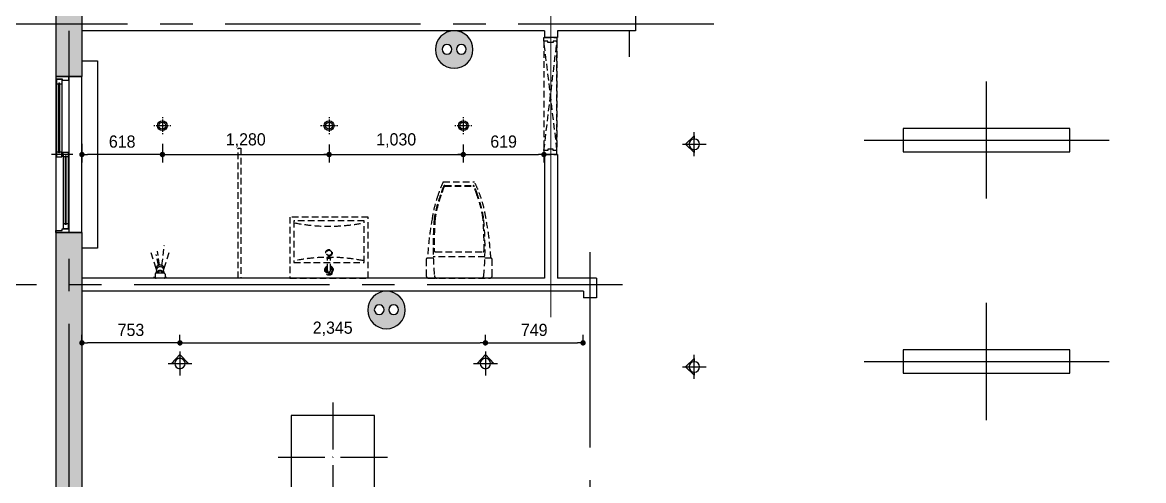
# Model space of a CAD drawing. Header units: millimetres. Extents: x -224448 to 1592092, y -164641 to 319001.
# Drawn here: x 223768 to 232375, y 154597 to 158115 of the extents above; entities that cross this region are included whole.
import ezdxf

# ---------------------------------------------------------------- set-up
doc = ezdxf.new("R2010")
doc.units = ezdxf.units.MM
doc.linetypes.add('CENTER2', pattern=[1.125, 0.75, -0.125, 0.125, -0.125])
doc.linetypes.add('HIDDEN', pattern=[9.525, 6.35, -3.175])
doc.layers.get('Defpoints').update_dxf_attribs({"color": 35})
for name, color, linetype in [('ARREA', 1, 'Continuous'), ('I-CL-LIT', 7, 'Continuous'), ('I-LIGHT', 1, 'Continuous'), ('I_CON', 2, 'Continuous'), ('I_FUR', 6, 'Continuous'), ('I_HAT', 8, 'Continuous'), ('I_WALL', 3, 'Continuous'), ('I_WIN', 5, 'Continuous')]:
    doc.layers.add(name, color=color, linetype=linetype)
doc.layers.add('I_DIM', color=1, linetype='Continuous', lineweight=13)
doc.styles.add('GHS', font='Dotum.ttf')
doc.dimstyles.new('HOON DIM', dxfattribs={"dimscale": 52, "dimtxt": 1.8, "dimasz": 0.8, "dimexe": 1.2, "dimexo": 1.5, "dimgap": 1, "dimtad": 1, "dimdec": 0, "dimzin": 0, "dimdsep": 46, "dimlunit": 6, "dimtxsty": 'GHS', "dimblk": 'DOT', "dimcen": 3, "dimclrd": 6, "dimclre": 6, "dimclrt": 3, "dimadec": 0, "dimazin": 0, "dimtm": 1e-09, "dimtfac": 1, "dimtdec": 0, "dimtix": 1, "dimtmove": 2, "dimatfit": 3, "dimldrblk": 'DOT', "dimfxl": 1, "dimtolj": 1, "dimtzin": 0, "dimarcsym": 0})

# ---------------------------------------------------------------- blocks, each defined once
blk = doc.blocks.new('j 10')
at = {"layer": 'I_FUR', "color": 8, "linetype": 'HIDDEN', "ltscale": 8}
for p, q in [((300474.4, 48441.6), (300574.4, 48441.6)), ((300474.4, 48411.6), (300474.4, 48441.6)), ((300474.4, 48441.6), (300474.4, 48441.6)), ((300474.4, 48411.6), (300474.4, 47571.6)), ((300504.4, 48411.6), (300474.4, 48411.6)), ((300474.4, 47571.6), (300574.4, 48411.6)), ((300574.4, 47581.6), (300474.4, 48411.6)), ((300504.4, 48401.6), (300504.4, 48411.6)), ((300544.4, 48401.6), (300504.4, 48401.6)), ((300574.4, 48411.6), (300544.4, 48411.6)), ((300544.4, 48411.6), (300544.4, 48401.6)), ((300574.4, 48441.6), (300574.4, 48411.6)), ((300574.4, 47571.6), (300574.4, 48411.6)), ((300574.4, 48411.6), (300574.4, 47581.6)), ((300504.4, 47571.6), (300474.4, 47571.6)), ((300474.4, 47571.6), (300474.4, 47541.6)), ((300474.4, 47541.6), (300574.4, 47541.6)), ((300474.4, 47541.6), (300474.4, 47541.6)), ((300544.4, 47581.6), (300504.4, 47581.6)), ((300504.4, 47581.6), (300504.4, 47571.6)), ((300544.4, 47571.6), (300544.4, 47581.6)), ((300574.4, 47571.6), (300544.4, 47571.6)), ((300574.4, 47541.6), (300574.4, 47571.6))]:
    blk.add_line(p, q, dxfattribs=at)
blk = doc.blocks.new('l2')
blk.add_circle((354296.1, 53893.4), 37.5)
at = {"layer": 'I-CL-LIT', "color": 1}
for p, q in [((354239.2, 53893.4), (354230.5, 53893.4)), ((354344.3, 53893.4), (354248, 53893.4)), ((354296.1, 53959), (354296.1, 53950.3)), ((354296.1, 53941.5), (354296.1, 53845.2)), ((354361.8, 53893.4), (354353.1, 53893.4)), ((354296.1, 53836.4), (354296.1, 53827.7))]:
    blk.add_line(p, q, dxfattribs=at)
blk.add_circle((354296.1, 53893.4), 26.3, dxfattribs=at)
blk = doc.blocks.new('콘센트')
at = {"ltscale": 50}
h = blk.add_hatch(color=150, dxfattribs=at)
h.dxf.hatch_style = 1
edge = h.paths.add_edge_path()
edge.add_arc((-34286.2, -6087.5), 100, 0, 360)
edge = h.paths.add_edge_path(flags=16)
edge.add_arc((-34247.6, -6089), 26, 0, 360)
edge = h.paths.add_edge_path(flags=16)
edge.add_arc((-34324.9, -6089), 26, 0, 360)
at = {"color": 150, "ltscale": 50}
for centre, radius in [((-34286.2, -6087.5), 100), ((-34324.9, -6089), 26), ((-34247.6, -6089), 26)]:
    blk.add_circle(centre, radius, dxfattribs=at)
blk = doc.blocks.new('j5253')
at = {"layer": 'I_WIN', "linetype": 'Continuous'}
for p, q in [((201758.4, 138328.1), (202958.4, 138328.1)), ((201788.4, 138328.1), (201758.4, 138328.1)), ((201758.4, 138328.1), (201758.4, 138237.1)), ((201788.4, 138279.1), (201788.4, 138328.1)), ((202340.9, 138283.2), (202340.9, 138323.2)), ((202340.9, 138323.2), (202375.9, 138323.2)), ((202358.4, 138358.8), (202358.4, 138193.8)), ((202358.4, 138323.2), (202925.2, 138323.2)), ((202375.9, 138323.2), (202375.9, 138308.5)), ((202890.2, 138323.2), (202890.2, 138308.5)), ((202925.2, 138283.2), (202925.2, 138323.2)), ((202928.4, 138277.1), (202928.4, 138328)), ((202928.4, 138328), (202958.4, 138328)), ((202958.4, 138228.1), (202958.4, 138328.1)), ((201758.4, 138237.1), (201758.4, 138228.1)), ((201775.9, 138228.1), (201775.9, 138277.1)), ((201775.9, 138277.1), (201788.4, 138277.1)), ((201779.1, 138272.8), (202375.9, 138272.8)), ((201779.1, 138232.8), (201779.1, 138272.8)), ((201779.1, 138272.8), (201817.1, 138272.8)), ((201779.1, 138232.8), (202375.9, 138232.8)), ((201817.1, 138232.8), (201779.1, 138232.8)), ((201788.4, 138277.1), (201788.4, 138279.1)), ((201817.1, 138258.2), (201811.6, 138256.4)), ((201811.6, 138256.4), (201811.6, 138250)), ((201811.6, 138250), (201817.1, 138248.2)), ((201813.7, 138255.2), (201813.7, 138251.2)), ((201813.7, 138255.2), (202346.4, 138255.2)), ((202346.4, 138251.2), (201813.7, 138251.2)), ((201817.1, 138272.8), (201817.1, 138258.2)), ((201817.1, 138259), (201819.9, 138257.6)), ((201817.1, 138247.4), (201819.9, 138248.8)), ((201817.1, 138248.2), (201817.1, 138232.8)), ((201819.9, 138257.6), (201820.4, 138256.6)), ((201819.9, 138248.8), (201820.4, 138249.8)), ((201820.4, 138256.6), (201821, 138255.2)), ((201820.4, 138249.8), (201821, 138251.2)), ((202337.6, 138256.6), (202337.1, 138255.2)), ((202337.6, 138249.8), (202337.1, 138251.2)), ((202338.1, 138257.6), (202337.6, 138256.6)), ((202338.1, 138248.8), (202337.6, 138249.8)), ((202340.9, 138259), (202338.1, 138257.6)), ((202340.9, 138247.4), (202338.1, 138248.8)), ((202375.9, 138283.2), (202340.9, 138283.2)), ((202375.9, 138272.8), (202340.9, 138272.8)), ((202340.9, 138272.8), (202340.9, 138258.2)), ((202340.9, 138258.2), (202346.4, 138256.4)), ((202346.4, 138250), (202340.9, 138248.2)), ((202340.9, 138248.2), (202340.9, 138232.8)), ((202340.9, 138232.8), (202375.9, 138232.8)), ((202346.4, 138256.4), (202346.4, 138250)), ((202346.4, 138255.2), (202346.4, 138251.2)), ((202358.4, 138283.2), (202925.2, 138283.2)), ((202375.9, 138308.5), (202370.4, 138306.8)), ((202370.4, 138306.8), (202370.4, 138300.3)), ((202370.4, 138305.5), (202895.8, 138305.5)), ((202370.4, 138301.5), (202370.4, 138305.5)), ((202895.8, 138301.5), (202370.4, 138301.5)), ((202370.4, 138300.3), (202375.9, 138298.5)), ((202375.9, 138309.3), (202378.7, 138307.9)), ((202375.9, 138297.7), (202378.7, 138299.1)), ((202375.9, 138298.5), (202375.9, 138283.2)), ((202375.9, 138232.8), (202375.9, 138272.8)), ((202378.7, 138307.9), (202379.2, 138307)), ((202378.7, 138299.1), (202379.2, 138300.1)), ((202379.2, 138307), (202379.8, 138305.5)), ((202379.2, 138300.1), (202379.8, 138301.5)), ((202887, 138306.9), (202886.4, 138305.5)), ((202887, 138300.1), (202886.4, 138301.5)), ((202887.5, 138307.9), (202887, 138306.9)), ((202887.5, 138299.1), (202887, 138300.1)), ((202890.2, 138309.3), (202887.5, 138307.9)), ((202890.2, 138297.7), (202887.5, 138299.1)), ((202890.2, 138308.5), (202895.8, 138306.7)), ((202895.8, 138300.3), (202890.2, 138298.5)), ((202890.2, 138298.5), (202890.2, 138283.2)), ((202890.2, 138283.2), (202925.2, 138283.2)), ((202895.8, 138306.7), (202895.8, 138300.3)), ((202895.8, 138305.5), (202895.8, 138301.5)), ((202941, 138277.1), (202928.4, 138277.1)), ((202941, 138228.1), (202941, 138277.1)), ((201758.4, 138228.1), (202958.4, 138228.1)), ((201758.4, 138228.1), (201775.9, 138228.1)), ((202958.4, 138228.1), (202941, 138228.1))]:
    blk.add_line(p, q, dxfattribs=at)
blk = doc.blocks.new('j51')
at = {"layer": 'I-LIGHT'}
for p, q in [((93551.1, 140906.4), (93551.1, 140546.4)), ((93131.1, 140486.4), (93491.1, 140486.4)), ((93551.1, 140486.4), (93550.1, 140486.4)), ((93551.1, 140487.4), (93551.1, 140485.4)), ((93551.1, 140486.4), (93552.1, 140486.4)), ((93611.1, 140486.4), (93971.1, 140486.4)), ((93551.1, 140426.4), (93551.1, 140066.4))]:
    blk.add_line(p, q, dxfattribs=at)
at = {"layer": 'I-LIGHT', "linetype": 'Continuous'}
blk.add_lwpolyline([(93871.1, 140806.4), (93231.1, 140806.4), (93231.1, 140166.4), (93871.1, 140166.4)], close=True, dxfattribs=at)
blk = doc.blocks.new('_Dot')
at = {"color": 0, "linetype": 'ByBlock', "lineweight": -2}
blk.add_line((-0.5, 0), (-1, 0), dxfattribs=at)
at = {"color": 0, "linetype": 'ByBlock', "const_width": 0.5}
blk.add_lwpolyline([(-0.25, 0, 1), (0.25, 0, 1)], format="xyb", close=True, dxfattribs=at)
blk = doc.blocks.new('*D662')
at = {"color": 6, "lineweight": -2, "transparency": 16777216}
for p, q in [((224842.4, 157178.4), (224842.4, 157038.1)), ((226122.4, 157178.4), (226122.4, 157038.1)), ((224884, 157100.5), (226080.8, 157100.5))]:
    blk.add_line(p, q, dxfattribs=at)
at = {"layer": 'Defpoints', "color": 0, "transparency": 16777216}
for p in [(224842.4, 157256.4), (226122.4, 157256.4), (226122.4, 157100.5)]:
    blk.add_point(p, dxfattribs=at)
at = {"color": 6, "lineweight": -2, "transparency": 16777216, "xscale": 41.6, "yscale": 41.6, "zscale": 41.6, "rotation": 180}
blk.add_blockref('_Dot', (224842.4, 157100.5), dxfattribs=at)
at = {"color": 6, "lineweight": -2, "transparency": 16777216, "xscale": 41.6, "yscale": 41.6, "zscale": 41.6}
blk.add_blockref('_Dot', (226122.4, 157100.5), dxfattribs=at)
at = {"color": 3, "transparency": 16777216, "insert": (225482.4, 157208.4), "char_height": 93.6, "attachment_point": 5, "style": 'GHS'}
blk.add_mtext('\\A1;1,280', dxfattribs=at)
blk = doc.blocks.new('*D663')
at = {"color": 6, "lineweight": -2, "transparency": 16777216}
for p, q in [((226122.4, 157178.4), (226122.4, 157038.1)), ((227152.4, 157178.4), (227152.4, 157038.1)), ((226164, 157100.5), (227110.8, 157100.5))]:
    blk.add_line(p, q, dxfattribs=at)
at = {"layer": 'Defpoints', "color": 0, "transparency": 16777216}
for p in [(226122.4, 157256.4), (227152.4, 157256.4), (227152.4, 157100.5)]:
    blk.add_point(p, dxfattribs=at)
at = {"color": 6, "lineweight": -2, "transparency": 16777216, "xscale": 41.6, "yscale": 41.6, "zscale": 41.6, "rotation": 180}
blk.add_blockref('_Dot', (226122.4, 157100.5), dxfattribs=at)
at = {"color": 6, "lineweight": -2, "transparency": 16777216, "xscale": 41.6, "yscale": 41.6, "zscale": 41.6}
blk.add_blockref('_Dot', (227152.4, 157100.5), dxfattribs=at)
at = {"color": 3, "transparency": 16777216, "insert": (226637.4, 157208.4), "char_height": 93.6, "attachment_point": 5, "style": 'GHS'}
blk.add_mtext('\\A1;1,030', dxfattribs=at)
blk = doc.blocks.new('*D664')
at = {"color": 6, "lineweight": -2, "transparency": 16777216}
for p, q in [((224224.9, 157182.8), (224224.9, 157038.1)), ((224842.4, 157182.8), (224842.4, 157038.1)), ((224800.8, 157100.5), (224266.5, 157100.5))]:
    blk.add_line(p, q, dxfattribs=at)
at = {"layer": 'Defpoints', "color": 0, "transparency": 16777216}
for p in [(224224.9, 157260.8), (224842.4, 157260.8), (224224.9, 157100.5)]:
    blk.add_point(p, dxfattribs=at)
at = {"color": 6, "lineweight": -2, "transparency": 16777216, "xscale": 41.6, "yscale": 41.6, "zscale": 41.6, "rotation": 180}
blk.add_blockref('_Dot', (224224.9, 157100.5), dxfattribs=at)
at = {"color": 6, "lineweight": -2, "transparency": 16777216, "xscale": 41.6, "yscale": 41.6, "zscale": 41.6}
blk.add_blockref('_Dot', (224842.4, 157100.5), dxfattribs=at)
at = {"color": 3, "transparency": 16777216, "insert": (224533.7, 157199.4), "char_height": 93.6, "attachment_point": 5, "style": 'GHS'}
blk.add_mtext('\\A1;618', dxfattribs=at)
blk = doc.blocks.new('*D665')
at = {"color": 6, "lineweight": -2, "transparency": 16777216}
for p, q in [((227152.4, 157178.4), (227152.4, 157038.1)), ((227771.7, 157178.4), (227771.7, 157038.1)), ((227194, 157100.5), (227730.1, 157100.5))]:
    blk.add_line(p, q, dxfattribs=at)
at = {"layer": 'Defpoints', "color": 0, "transparency": 16777216}
for p in [(227152.4, 157256.4), (227771.7, 157256.4), (227771.7, 157100.5)]:
    blk.add_point(p, dxfattribs=at)
at = {"color": 6, "lineweight": -2, "transparency": 16777216, "xscale": 41.6, "yscale": 41.6, "zscale": 41.6, "rotation": 180}
blk.add_blockref('_Dot', (227152.4, 157100.5), dxfattribs=at)
at = {"color": 6, "lineweight": -2, "transparency": 16777216, "xscale": 41.6, "yscale": 41.6, "zscale": 41.6}
blk.add_blockref('_Dot', (227771.7, 157100.5), dxfattribs=at)
at = {"color": 3, "transparency": 16777216, "insert": (227462.1, 157199.4), "char_height": 93.6, "attachment_point": 5, "style": 'GHS'}
blk.add_mtext('\\A1;619', dxfattribs=at)
blk = doc.blocks.new('*D666')
at = {"color": 6, "lineweight": -2, "transparency": 16777216}
for p, q in [((224977.4, 155639.2), (224977.4, 155716.7)), ((227322.4, 155634.8), (227322.4, 155716.7)), ((225019, 155654.3), (227280.8, 155654.3))]:
    blk.add_line(p, q, dxfattribs=at)
at = {"layer": 'Defpoints', "color": 0, "transparency": 16777216}
for p in [(227322.4, 155654.3), (224977.4, 155561.2), (227322.4, 155556.8)]:
    blk.add_point(p, dxfattribs=at)
at = {"color": 6, "lineweight": -2, "transparency": 16777216, "xscale": 41.6, "yscale": 41.6, "zscale": 41.6, "rotation": 180}
blk.add_blockref('_Dot', (224977.4, 155654.3), dxfattribs=at)
at = {"color": 6, "lineweight": -2, "transparency": 16777216, "xscale": 41.6, "yscale": 41.6, "zscale": 41.6}
blk.add_blockref('_Dot', (227322.4, 155654.3), dxfattribs=at)
at = {"color": 3, "transparency": 16777216, "insert": (226149.9, 155762.2), "char_height": 93.6, "attachment_point": 5, "style": 'GHS'}
blk.add_mtext('\\A1;2,345', dxfattribs=at)
blk = doc.blocks.new('*D667')
at = {"color": 6, "lineweight": -2, "transparency": 16777216}
for p, q in [((227322.4, 155634.8), (227322.4, 155716.7)), ((228071.7, 155634.8), (228071.7, 155716.7)), ((227364, 155654.3), (228030.1, 155654.3))]:
    blk.add_line(p, q, dxfattribs=at)
at = {"layer": 'Defpoints', "color": 0, "transparency": 16777216}
for p in [(228071.7, 155654.3), (227322.4, 155556.8), (228071.7, 155556.8)]:
    blk.add_point(p, dxfattribs=at)
at = {"color": 6, "lineweight": -2, "transparency": 16777216, "xscale": 41.6, "yscale": 41.6, "zscale": 41.6, "rotation": 180}
blk.add_blockref('_Dot', (227322.4, 155654.3), dxfattribs=at)
at = {"color": 6, "lineweight": -2, "transparency": 16777216, "xscale": 41.6, "yscale": 41.6, "zscale": 41.6}
blk.add_blockref('_Dot', (228071.7, 155654.3), dxfattribs=at)
at = {"color": 3, "transparency": 16777216, "insert": (227697, 155753.1), "char_height": 93.6, "attachment_point": 5, "style": 'GHS'}
blk.add_mtext('\\A1;749', dxfattribs=at)
blk = doc.blocks.new('*D668')
at = {"color": 6, "lineweight": -2, "transparency": 16777216}
for p, q in [((224224.9, 155634.8), (224224.9, 155716.7)), ((224977.4, 155634.8), (224977.4, 155716.7)), ((224935.8, 155654.3), (224266.5, 155654.3))]:
    blk.add_line(p, q, dxfattribs=at)
at = {"layer": 'Defpoints', "color": 0, "transparency": 16777216}
for p in [(224224.9, 155654.3), (224224.9, 155556.8), (224977.4, 155556.8)]:
    blk.add_point(p, dxfattribs=at)
at = {"color": 6, "lineweight": -2, "transparency": 16777216, "xscale": 41.6, "yscale": 41.6, "zscale": 41.6, "rotation": 180}
blk.add_blockref('_Dot', (224224.9, 155654.3), dxfattribs=at)
at = {"color": 6, "lineweight": -2, "transparency": 16777216, "xscale": 41.6, "yscale": 41.6, "zscale": 41.6}
blk.add_blockref('_Dot', (224977.4, 155654.3), dxfattribs=at)
at = {"color": 3, "transparency": 16777216, "insert": (224601.1, 155753.1), "char_height": 93.6, "attachment_point": 5, "style": 'GHS'}
blk.add_mtext('\\A1;753', dxfattribs=at)
blk = doc.blocks.new('SP01')
at = {"layer": 'I-LIGHT'}
blk.add_hatch(color=1, dxfattribs=at).paths.add_polyline_path([(2182615.6, -1632809.5), (2182550.9, -1632878.3), (2182575.6, -1632878.3, -1), (2182655.6, -1632878.3), (2182680.2, -1632878.3)])
at = {"layer": 'I-LIGHT', "color": 1}
for p, q in [((2182615.6, -1632809.5), (2182550.9, -1632878.3)), ((2182615.6, -1632786.8), (2182615.6, -1632969.8)), ((2182615.6, -1632809.5), (2182680.2, -1632878.3)), ((2182707.1, -1632878.3), (2182524.1, -1632878.3)), ((2182550.9, -1632878.3), (2182575.6, -1632878.3)), ((2182655.6, -1632878.3), (2182680.2, -1632878.3))]:
    blk.add_line(p, q, dxfattribs=at)
at = {"layer": 'I-LIGHT', "color": 4}
blk.add_circle((2182615.6, -1632878.3), 40, dxfattribs=at)

msp = doc.modelspace()

# ---------------------------------------------------------------- hatches: boundary and pattern name
at = {"layer": 'I_HAT', "true_color": 0x000000}
h = msp.add_hatch(color=18, dxfattribs=at)
h.dxf.hatch_style = 1
h.paths.add_polyline_path([(224624.894, 164100.492), (224124.894, 164100.492), (224124.894, 164000.492), (224624.894, 164000.492)])
h.paths.add_polyline_path([(224124.894, 164100.492), (224024.894, 164100.492), (224024.894, 164000.492), (224124.894, 164000.492)])
h.paths.add_polyline_path([(224124.894, 164200.492), (224024.894, 164200.492), (224024.894, 164100.492), (224124.894, 164100.492)])
h.paths.add_polyline_path([(224624.894, 164200.492), (224124.894, 164200.492), (224124.894, 164100.492), (224624.894, 164100.492), (224624.894, 164109.5)])
h.paths.add_polyline_path([(224224.894, 164000.492), (224124.894, 164000.492), (224124.894, 163658.858), (224224.894, 163658.858)])
h.paths.add_polyline_path([(224124.894, 164000.492), (224024.894, 164000.492), (224024.894, 163300.492), (224124.894, 163300.492)])
h.paths.add_polyline_path([(224224.894, 163658.858), (224124.894, 163658.858), (224124.894, 163300.492), (224224.894, 163300.492)])
h.paths.add_polyline_path([(224224.894, 163300.492), (224124.894, 163300.492), (224124.894, 162300.492), (224224.894, 162300.492)])
h.paths.add_polyline_path([(224124.894, 163300.492), (224024.894, 163300.492), (224024.894, 162300.492), (224124.894, 162300.492)])
h.paths.add_polyline_path([(224124.894, 162300.492), (224024.894, 162300.492), (224024.894, 161010.492), (224115.894, 161010.492), (224124.894, 161010.492)])
h.paths.add_polyline_path([(224224.894, 162250.492), (224224.894, 162300.492), (224124.894, 162300.492), (224124.894, 161010.492), (224124.974, 161010.492), (224224.894, 161010.492)])
h.paths.add_polyline_path([(224124.894, 158650.492), (224115.815, 158650.492), (224024.894, 158650.492), (224024.894, 158100.492), (224124.894, 158100.492)])
h.paths.add_polyline_path([(224224.894, 158650.492), (224124.894, 158650.492), (224124.894, 158100.492), (224224.894, 158100.492)])
h.paths.add_polyline_path([(224224.894, 158050.492), (224224.894, 158100.492), (224124.894, 158100.492), (224124.894, 157700.492), (224224.894, 157700.492)])
h.paths.add_polyline_path([(224124.894, 158100.492), (224024.894, 158100.492), (224024.894, 157700.492), (224033.842, 157700.492), (224124.894, 157700.492)])
h.paths.add_polyline_path([(224224.894, 156500.492), (224124.894, 156500.492), (224124.894, 156100.492), (224224.894, 156100.492)])
h.paths.add_polyline_path([(224124.894, 156500.492), (224024.894, 156500.492), (224024.894, 156100.492), (224124.894, 156100.492)])
h.paths.add_polyline_path([(224224.894, 156050.492), (224224.894, 156100.492), (224124.894, 156100.492), (224124.894, 152800.492), (224624.894, 152800.492), (224624.894, 152900.492), (224274.894, 152900.492), (224224.894, 152900.492)])
h.paths.add_polyline_path([(224124.894, 156100.492), (224024.894, 156100.492), (224024.894, 152800.492), (224124.894, 152800.492)])
h.paths.add_polyline_path([(224124.894, 152800.492), (224024.894, 152800.492), (224024.894, 152700.492), (224124.894, 152700.492)])
h.paths.add_polyline_path([(224624.894, 152791.492), (224624.894, 152800.492), (224124.894, 152800.492), (224124.894, 152700.492), (224624.894, 152700.492)])
h.paths.add_polyline_path([(234024.894, 152800.492), (233474.894, 152800.492), (233474.894, 152700.492), (234024.894, 152700.492)])
h.paths.add_polyline_path([(234024.894, 153250.492), (233974.894, 153250.492), (233974.894, 152900.492), (233474.894, 152900.492), (233474.894, 152800.492), (234024.894, 152800.492)])
h.paths.add_polyline_path([(234299.894, 152791.412), (234299.894, 152800.492), (234024.894, 152800.492), (234024.894, 152700.492), (234299.894, 152700.492)])
h.paths.add_polyline_path([(234299.894, 152900.492), (234074.894, 152900.492), (234074.894, 153250.492), (234024.894, 153250.492), (234024.894, 152800.492), (234299.894, 152800.492)])
h.paths.add_polyline_path([(236624.894, 152800.492), (236299.894, 152800.492), (236299.894, 152791.412), (236299.894, 152700.492), (236624.894, 152700.492)])
h.paths.add_polyline_path([(236724.894, 152800.492), (236624.894, 152800.492), (236624.894, 152700.492), (236724.894, 152700.492)])
h.paths.add_polyline_path([(236724.894, 160350.492), (236624.894, 160350.492), (236624.894, 159500.492), (236724.894, 159500.492)])
h.paths.add_polyline_path([(236624.894, 160350.492), (236524.894, 160350.492), (236524.894, 159550.492), (236524.894, 159500.492), (236624.894, 159500.492)])
h.paths.add_polyline_path([(236724.894, 159500.492), (236624.894, 159500.492), (236624.894, 152800.492), (236724.894, 152800.492)])
h.paths.add_polyline_path([(236624.894, 159500.492), (236524.894, 159500.492), (236524.894, 152900.492), (236299.894, 152900.492), (236299.894, 152800.492), (236624.894, 152800.492)])
h.paths.add_polyline_path([(236724.894, 162300.492), (236624.894, 162300.492), (236624.894, 161550.492), (236633.921, 161550.492), (236724.894, 161550.492)])
h.paths.add_polyline_path([(236624.894, 162300.492), (236524.894, 162300.492), (236524.894, 161550.492), (236624.894, 161550.492)])
h.paths.add_polyline_path([(236724.894, 163300.492), (236624.894, 163300.492), (236624.894, 162300.492), (236724.894, 162300.492)])
h.paths.add_polyline_path([(236624.894, 163300.492), (236524.894, 163300.492), (236524.894, 162350.492), (236524.894, 162300.492), (236624.894, 162300.492)])
h.paths.add_polyline_path([(236724.894, 164200.492), (236624.894, 164200.492), (236624.894, 164100.492), (236724.894, 164100.492)])
h.paths.add_polyline_path([(236624.894, 164200.492), (236124.894, 164200.492), (236124.894, 164100.492), (236624.894, 164100.492)])
h.paths.add_polyline_path([(236624.894, 164100.492), (236124.894, 164100.492), (236124.894, 164000.492), (236524.894, 164000.492), (236524.894, 163300.492), (236624.894, 163300.492)])
h.paths.add_polyline_path([(236724.894, 164000.492), (236724.894, 164100.492), (236624.894, 164100.492), (236624.894, 163300.492), (236724.894, 163300.492)])
h.paths.add_polyline_path([(236579.229, 153156.089), (236579.229, 154124.405), (236094.555, 154124.405), (236094.555, 153156.089)], flags=9)

# ---------------------------------------------------------------- linework, layer by layer
at = {"color": 2}
msp.add_line((225153.464, 157100.492), (227664.645, 157100.492), dxfattribs=at)
at = {"layer": 'ARREA', "color": 1, "linetype": 'CENTER2', "ltscale": 2000}
for p, q in [((224124.894, 164800.492), (224124.894, 152100.492)), ((228424.894, 164800.492), (228424.894, 157850.492)), ((229074.894, 158100.492), (223424.894, 158100.492)), ((228124.894, 156350.492), (228124.894, 152100.492)), ((228374.894, 156100.492), (223424.894, 156100.492))]:
    msp.add_line(p, q, dxfattribs=at)
at = {"layer": 'I-LIGHT', "color": 6, "ltscale": 50}
msp.add_lwpolyline([(224224.894, 157820.492), (224344.894, 157820.492), (224344.894, 156380.492), (224224.894, 156380.492)], dxfattribs=at)
at = {"layer": 'I_CON', "color": 2}
for p, q in [((224024.894, 164000.492), (224024.894, 157700.492)), ((224224.894, 162250.492), (224224.894, 158050.492)), ((224224.894, 158050.492), (224224.894, 157700.492)), ((224024.894, 156500.492), (224024.894, 152700.492)), ((224224.894, 156500.492), (224224.894, 156050.492)), ((224224.894, 156050.492), (224224.894, 152900.492))]:
    msp.add_line(p, q, dxfattribs=at)
for points in [[(224024.894, 157700.492), (224224.894, 157700.492)], [(224224.894, 156500.492), (224024.894, 156500.492)]]:
    msp.add_lwpolyline(points, dxfattribs=at)
at = {"layer": 'I_DIM', "ltscale": 5}
msp.add_line((227824.894, 155850.492), (227824.894, 158350.492), dxfattribs=at)
at = {"layer": 'I_FUR', "color": 6, "linetype": 'Continuous'}
for p, q in [((231170, 156761.583), (231170, 157661.583)), ((230230, 157211.583), (232110, 157211.583)), ((231170, 155061.583), (231170, 155961.583)), ((230230, 155511.583), (232110, 155511.583))]:
    msp.add_line(p, q, dxfattribs=at)
at = {"layer": 'I_FUR', "color": 8, "linetype": 'HIDDEN', "ltscale": 8}
for p, q in [((226997.278, 156889.609), (227238.044, 156889.609)), ((227010.311, 156862.209), (227228.096, 156862.008)), ((227010.35, 156857.209), (227228.134, 156857.008)), ((225821.271, 156620.492), (225821.271, 156150.492)), ((226421.271, 156620.492), (225821.271, 156620.492)), ((225851.271, 156590.492), (225851.271, 156270.492)), ((226391.271, 156590.492), (225851.271, 156590.492)), ((226391.271, 156270.492), (226391.271, 156590.492)), ((226421.271, 156150.492), (226421.271, 156620.492)), ((224839.093, 156248.665), (224857.385, 156405.293)), ((224794.812, 156224.503), (224749.553, 156362.424)), ((224812.98, 156249.285), (224793.81, 156333.69)), ((224819.4, 156250.705), (224804.365, 156357.245)), ((224855.804, 156226.777), (224898.019, 156357.447)), ((226135.771, 156310.992), (226106.771, 156310.992)), ((226106.771, 156305.992), (226106.771, 156310.992)), ((226135.771, 156305.992), (226106.771, 156305.992)), ((226107.771, 156300.992), (226107.771, 156305.992)), ((226134.771, 156300.992), (226134.771, 156305.992)), ((226135.771, 156305.992), (226135.771, 156310.992)), ((226922.074, 156304.747), (226877.66, 156304.681)), ((227318.219, 156315.434), (226921.697, 156315.538)), ((226939.109, 156352.201), (227301.518, 156352.733)), ((227364.428, 156304.711), (227318.203, 156304.643)), ((224802.03, 156193.682), (224794.812, 156224.503)), ((224848.214, 156193.682), (224855.432, 156224.503)), ((225851.271, 156270.492), (226391.271, 156270.492)), ((226134.771, 156300.992), (226107.771, 156300.992)), ((226108.771, 156210.492), (226108.771, 156300.992)), ((226133.771, 156210.492), (226133.771, 156300.992)), ((226867.675, 156294.667), (226867.857, 156170.462)), ((227374.625, 156170.521), (227374.443, 156294.725)), ((224774.894, 156155.492), (224774.894, 156150.492)), ((224787.706, 156155.492), (224774.894, 156155.492)), ((224874.894, 156150.492), (224774.894, 156150.492)), ((224787.122, 156181.529), (224787.122, 156158.492)), ((224795.122, 156189.529), (224795.122, 156198.492)), ((224825.122, 156189.529), (224795.122, 156189.529)), ((224855.122, 156150.492), (224795.122, 156150.492)), ((224800.435, 156200.492), (224797.122, 156200.492)), ((224811.338, 156198.188), (224811.338, 156189.529)), ((224855.122, 156189.529), (224825.122, 156189.529)), ((224838.906, 156198.188), (224838.906, 156189.529)), ((224853.122, 156200.492), (224849.809, 156200.492)), ((224855.122, 156189.529), (224855.122, 156198.492)), ((224874.894, 156155.492), (224862.538, 156155.492)), ((224863.122, 156181.529), (224863.122, 156158.492)), ((224874.894, 156155.492), (224874.894, 156150.492)), ((225821.271, 156150.492), (226421.271, 156150.492)), ((226887.887, 156150.492), (227354.654, 156150.492))]:
    msp.add_line(p, q, dxfattribs=at)
at = {"layer": 'I_FUR', "color": 6, "linetype": 'Continuous'}
for points in [[(230530, 157301.583), (230530, 157121.583), (231810, 157121.583), (231810, 157301.583)], [(230530, 155601.583), (230530, 155421.583), (231810, 155421.583), (231810, 155601.583)]]:
    msp.add_lwpolyline(points, close=True, dxfattribs=at)
at = {"layer": 'I_FUR', "color": 8, "linetype": 'HIDDEN', "ltscale": 8}
msp.add_lwpolyline([(225444.894, 156150.492), (225424.894, 156150.492), (225424.894, 157150.492), (225444.894, 157150.492)], close=True, dxfattribs=at)
for radius in [25, 20]:
    msp.add_circle((226121.271, 156345.492), radius, dxfattribs=at)
for centre, radius, start, end in [((227554.847, 156618.213), 620.112, 154.0455193, 163.4051993), ((227554.847, 156618.213), 602.612, 156.7429463, 163.4051993), ((227554.847, 156618.213), 597.612, 156.7429463, 163.4051993), ((227010.389, 156852.21), 10, 90.4447726, 156.7429463), ((227010.389, 156852.21), 5, 90.4447726, 156.7429463), ((227228.173, 156852.008), 10, 23.5697569, 90.4447726), ((227228.173, 156852.008), 5, 23.5697569, 90.4447726), ((226714.529, 156621.138), 568.144, 17.2161496, 24.1971725), ((226714.532, 156621.138), 573.141, 17.2122936, 24.1918358), ((226406.718, 156473.084), 929.836, 8.6922206, 26.6125402), ((227833.551, 156475.18), 929.836, 159.8612415, 171.4760545), ((227834.706, 156466.31), 916.565, 159.2782179, 170.9115165), ((227834.273, 156475.176), 908.059, 159.7889864, 171.4446139), ((226405.995, 156473.079), 908.059, 8.7236612, 20.3792887), ((226405.995, 156473.079), 913.059, 8.7236612, 20.3792887), ((226121.271, 157912.352), 1362.388, 258.8909858, 281.1090142), ((229402.653, 156163.495), 2528.937, 169.7615213, 176.7996026), ((229399.252, 156396.768), 2478.886, 175.0400574, 185.2847731), ((229397.426, 156414.427), 2468.886, 175.4504061, 181.2170364), ((224843.028, 156407.739), 2468.886, 358.9512387, 4.7178691), ((224832.871, 156382.039), 2486.537, 355.0464382, 5.2983839), ((224826.836, 156144.846), 2542.622, 3.6047998, 10.6239093), ((226121.271, 154948.631), 1362.388, 78.8909858, 101.1090142), ((226877.675, 156294.681), 10, 90.0841376, 180.0841376), ((226939.094, 156362.201), 10, 181.2170364, 270.0841376), ((227301.503, 156362.733), 10, 270.0841376, 358.9512387), ((227364.443, 156294.711), 10, 0.0841376, 90.0841376), ((224811.366, 156228.38), 17.002, 150.719481, 180), ((224811.366, 156228.38), 17.002, 180, 193.1813826), ((224817.981, 156224.671), 24.586, 126.4535897, 150.719481), ((224821.06, 156214.866), 23.665, 160.6192398, 183.9574558), ((224825.737, 156209.197), 30.198, 91.167555, 153.3992603), ((224822.3, 156218.824), 31.855, 107.0132198, 126.4535897), ((224825.122, 156209.602), 41.499, 90, 107.0132198), ((224825.122, 156209.602), 41.499, 72.9867802, 90), ((224824.507, 156209.197), 30.198, 26.6007397, 88.832445), ((224827.944, 156218.824), 31.855, 53.5464103, 72.9867802), ((224832.263, 156224.671), 24.586, 29.280519, 53.5464103), ((224829.184, 156214.866), 23.665, 356.0425442, 19.3807602), ((224838.878, 156228.38), 17.002, 0, 29.280519), ((224838.878, 156228.38), 17.002, 346.8186174, 0), ((226121.271, 156210.492), 35, 110.9248076, 69.0751428), ((226121.271, 156210.492), 30, 114.6242935, 65.3756568), ((226121.271, 156210.492), 25, 119.9999752, 59.9999752), ((226121.271, 156210.492), 18, 133.9829383, 46.0170121), ((224795.122, 156181.529), 8, 90, 180), ((224795.122, 156158.492), 8, 180, 270), ((224797.122, 156198.492), 2, 90, 180), ((224825.737, 156209.197), 30.198, 165.0094306, 165.403209), ((224813.747, 156193.682), 11.717, 149.6210141, 180), ((224813.747, 156193.682), 11.717, 180, 200.7601542), ((224819.208, 156190.481), 18.047, 125.2451638, 149.6210141), ((224822.783, 156185.421), 24.242, 106.3139503, 125.2451638), ((224814.456, 156198.188), 3.118, 137.8340683, 180), ((224819.506, 156193.614), 9.931, 114.5774671, 137.8340683), ((224822.89, 156186.215), 18.068, 100.7272598, 114.5774671), ((224825.122, 156177.431), 32.568, 90, 106.3139503), ((224825.122, 156174.432), 30.06, 90, 100.7272598), ((224825.122, 156177.431), 32.568, 73.6860497, 90), ((224825.122, 156174.432), 30.06, 79.2727402, 90), ((224827.354, 156186.215), 18.068, 65.4225329, 79.2727402), ((224827.461, 156185.421), 24.242, 54.7548362, 73.6860497), ((224830.738, 156193.614), 9.931, 42.1659317, 65.4225329), ((224835.788, 156198.188), 3.118, 0, 42.1659317), ((224831.036, 156190.481), 18.047, 30.3789859, 54.7548362), ((224836.497, 156193.682), 11.717, 0, 30.3789859), ((224836.497, 156193.682), 11.717, 339.2398458, 0), ((224853.122, 156198.492), 2, 0, 90), ((224824.507, 156209.197), 30.198, 14.596791, 14.9905694), ((224855.122, 156181.529), 8, 0, 90), ((224855.122, 156158.492), 8, 270, 0), ((226121.271, 156210.492), 12.5, 179.9999752, 359.9999752), ((226887.857, 156170.492), 20, 180.0841376, 270.0841376), ((226950.801, 156170.462), 20, 180.0841376, 270.0841376), ((227290.349, 156170.341), 20, 270.0841376, 0.0841376), ((227354.625, 156170.492), 20, 270.0841376, 0.0841376)]:
    msp.add_arc(centre, radius, start, end, dxfattribs=at)
at = {"layer": 'I_WALL'}
for p, q in [((228474.894, 158200.492), (228474.894, 158050.492)), ((227774.894, 158050.492), (224224.894, 158050.492)), ((227774.894, 158050.492), (227774.894, 158000.492)), ((228474.894, 158050.492), (227874.894, 158050.492)), ((227874.894, 158050.492), (227874.894, 158000.492)), ((227874.894, 158000.492), (227774.894, 158000.492)), ((227874.894, 157100.492), (227774.894, 157100.492)), ((227774.894, 157100.492), (227774.894, 156150.492)), ((227874.894, 157100.492), (227874.894, 156150.492)), ((227774.894, 156150.492), (224224.894, 156150.492)), ((228174.894, 156150.492), (227874.894, 156150.492)), ((228174.894, 156150.492), (228174.894, 156000.492)), ((228074.894, 156050.492), (224224.894, 156050.492)), ((228074.894, 156050.492), (228074.894, 156000.492)), ((228174.894, 156000.492), (228074.894, 156000.492))]:
    msp.add_line(p, q, dxfattribs=at)
at = {"layer": 'I_WIN'}
msp.add_lwpolyline([(224224.894, 157700.492), (224024.894, 157700.492), (224024.894, 156500.492), (224224.894, 156500.492)], close=True, dxfattribs=at)

# ---------------------------------------------------------------- block references
at = {"xscale": -1.44, "yscale": 1.44, "zscale": 1.44, "rotation": 180}
for p in [(276454.578, 149140.546), (275934.578, 147140.546)]:
    msp.add_blockref('콘센트', p, dxfattribs=at)
at = {"rotation": 270}
msp.add_blockref('j5253', (85796.781, 359458.922), dxfattribs=at)
msp.add_blockref('j51', (132598.832, 14289.066))
at = {"layer": 'I-LIGHT', "color": 1, "xscale": -1, "rotation": 90}
for p in [(-1403952.273, 2339795.279), (-1403952.273, 2338085.079)]:
    msp.add_blockref('SP01', p, dxfattribs=at)
at = {"layer": 'I-LIGHT', "color": 1, "xscale": -1}
for p in [(2407592.955, 1788373.83), (2409937.955, 1788373.83)]:
    msp.add_blockref('SP01', p, dxfattribs=at)
at = {"layer": 'I_HAT'}
msp.add_blockref('j 10', (-72702.728, 109558.858), dxfattribs=at)
at = {"layer": 'I_WALL'}
for p in [(-129453.739, 103428.743), (-128173.739, 103428.743), (-127143.739, 103428.743)]:
    msp.add_blockref('l2', p, dxfattribs=at)

# ---------------------------------------------------------------- dimensions: what is measured, and where the dimension line sits
for base, p1, p2, picture, middle in [((224224.894, 157100.492), (224842.41, 157260.809), (224224.894, 157260.809), '*D664', (224533.652, 157199.355)), ((226122.41, 157100.492), (224842.41, 157256.431), (226122.41, 157256.431), '*D662', (225482.41, 157208.372)), ((227152.41, 157100.492), (226122.41, 157256.431), (227152.41, 157256.431), '*D663', (226637.41, 157208.372)), ((227771.701, 157100.492), (227152.41, 157256.431), (227771.701, 157256.431), '*D665', (227462.056, 157199.355)), ((224224.89429426, 155654.273377245), (224977.39429426, 155556.778005694), (224224.89429426, 155556.778005694), '*D668', (224601.14429426, 155753.136877924)), ((227322.394, 155654.273), (224977.394, 155561.156), (227322.394, 155556.778), '*D666', (226149.894, 155762.154)), ((228071.701, 155654.273), (227322.394, 155556.778), (228071.701, 155556.778), '*D667', (227697.048, 155753.137))]:
    dim = msp.add_linear_dim(base=base, p1=p1, p2=p2, dimstyle='HOON DIM', override={"dimfxl": 1.35})
    dim.commit()
    dim.dimension.update_dxf_attribs({"geometry": picture, "text_midpoint": middle})

doc.saveas('drawing.dxf')
